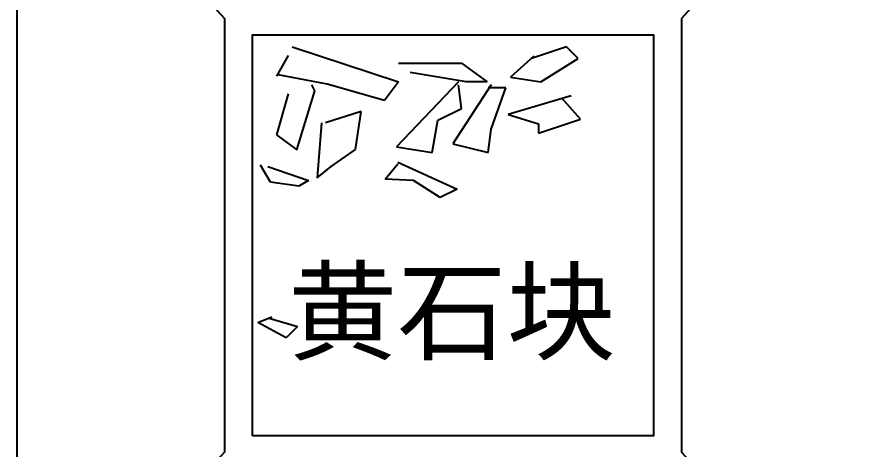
# Model space of a CAD drawing. Extents: x 2449 to 3440, y 3394 to 4721.
# Drawn here: x 2476.3 to 2904.5, y 4029.1 to 4245 of the extents above; entities that cross this region are included whole.
import ezdxf

# ---------------------------------------------------------------- set-up
doc = ezdxf.new("R2010")
doc.units = 0
doc.header["$LTSCALE"] = 10
doc.header["$MEASUREMENT"] = 0
for name, color, linetype in [('4', 4, 'CONTINUOUS'), ('7', 7, 'CONTINUOUS'), ('BH', 3, 'CONTINUOUS'), ('TEXT', 3, 'CONTINUOUS')]:
    doc.layers.add(name, color=color, linetype=linetype)
doc.styles.add('HZ', font='')
doc.styles.get('HZ').set_extended_font_data('仿宋_GB2312')

msp = doc.modelspace()

# ---------------------------------------------------------------- linework, layer by layer
at = {"layer": '4'}
msp.add_lwpolyline([(2476.27, 3461.15), (2476.27, 4661.3), (3376.67, 4661.3)], dxfattribs=at)
at = {"layer": '7'}
msp.add_line((2593.83, 4236.09), (2593.83, 4236.09), dxfattribs=at)
msp.add_lwpolyline([(2476.27, 4357.86), (2579.83, 4244.29), (2579.83, 4027.89), (2476.27, 3914.33)], dxfattribs=at)
for points in [[(2807.92, 4244.29), (2807.92, 4027.89), (2901.1, 3924.71), (2994.04, 4034.81), (2994.04, 4237.16), (2900.99, 4347.37)], [(2593.83, 4036.09), (2593.83, 4236.09), (2793.92, 4236.09), (2793.92, 4036.09)]]:
    msp.add_lwpolyline(points, close=True, dxfattribs=at)
at = {"layer": 'BH'}
for p, q in [((2613.63, 4230.13), (2666.68, 4212.7)), ((2750.46, 4230.13), (2733.01, 4224.32)), ((2756.28, 4224.32), (2750.46, 4230.13)), ((2611.57, 4225.89), (2605.68, 4215.6)), ((2734.17, 4225.48), (2722.54, 4215.02)), ((2737.66, 4212.7), (2756.28, 4224.32)), ((2666.68, 4221.99), (2698.1, 4221.99)), ((2698.1, 4221.99), (2710.9, 4212.7)), ((2631.08, 4211.53), (2606.65, 4216.18)), ((2700.43, 4212.7), (2672.5, 4217.34)), ((2722.54, 4215.02), (2737.66, 4212.7)), ((2624.82, 4208.25), (2623.35, 4211.19)), ((2659.7, 4203.4), (2631.08, 4211.53)), ((2666.68, 4212.7), (2659.7, 4203.4)), ((2696.66, 4212.66), (2665.74, 4180.3)), ((2712.86, 4211.19), (2693.72, 4181.78)), ((2698.13, 4199.42), (2696.66, 4211.19)), ((2710.9, 4212.7), (2700.43, 4212.7)), ((2720.22, 4209.72), (2711.39, 4209.72)), ((2712.86, 4189.13), (2720.22, 4209.72)), ((2611.57, 4206.78), (2605.68, 4186.19)), ((2615.98, 4178.83), (2624.82, 4208.25)), ((2752.79, 4205.72), (2721.37, 4196.43)), ((2757.45, 4194.1), (2748.14, 4204.56)), ((2648.01, 4197.91), (2630.26, 4192.28)), ((2645.19, 4178.89), (2648.01, 4197.91)), ((2686.35, 4193.54), (2698.13, 4199.42)), ((2628.14, 4192.28), (2626.02, 4164.81)), ((2683.41, 4177.36), (2686.35, 4193.54)), ((2721.37, 4196.43), (2736.5, 4191.78)), ((2736.5, 4187.13), (2757.45, 4194.1)), ((2711.39, 4177.36), (2712.86, 4189.13)), ((2736.5, 4191.78), (2736.5, 4187.13)), ((2605.68, 4186.19), (2615.98, 4178.83)), ((2665.74, 4180.3), (2683.41, 4177.36)), ((2693.72, 4181.78), (2711.39, 4177.36)), ((2633.08, 4170.44), (2645.19, 4178.89)), ((2602.75, 4162.69), (2597.81, 4171.15)), ((2660, 4164.1), (2666.35, 4171.85)), ((2666.35, 4172.55), (2695.98, 4159.17)), ((2601.34, 4170.44), (2621.79, 4163.4)), ((2626.02, 4164.81), (2633.08, 4170.44)), ((2616.85, 4160.58), (2602.75, 4162.69)), ((2621.79, 4163.4), (2616.85, 4160.58)), ((2674.11, 4163.4), (2660, 4164.1)), ((2687.51, 4154.94), (2674.11, 4163.4)), ((2695.98, 4159.17), (2687.51, 4154.94)), ((2596.4, 4092.68), (2603.45, 4095.5)), ((2602.04, 4094.79), (2616.15, 4090.56)), ((2610.51, 4084.93), (2596.4, 4092.68)), ((2616.15, 4090.56), (2610.51, 4084.93))]:
    msp.add_line(p, q, dxfattribs=at)

# ---------------------------------------------------------------- texts
at = {"layer": 'TEXT', "style": 'HZ'}
msp.add_text('黄石块', height=40, dxfattribs=at).set_placement((2611.5, 4078.13))

doc.saveas('drawing.dxf')
